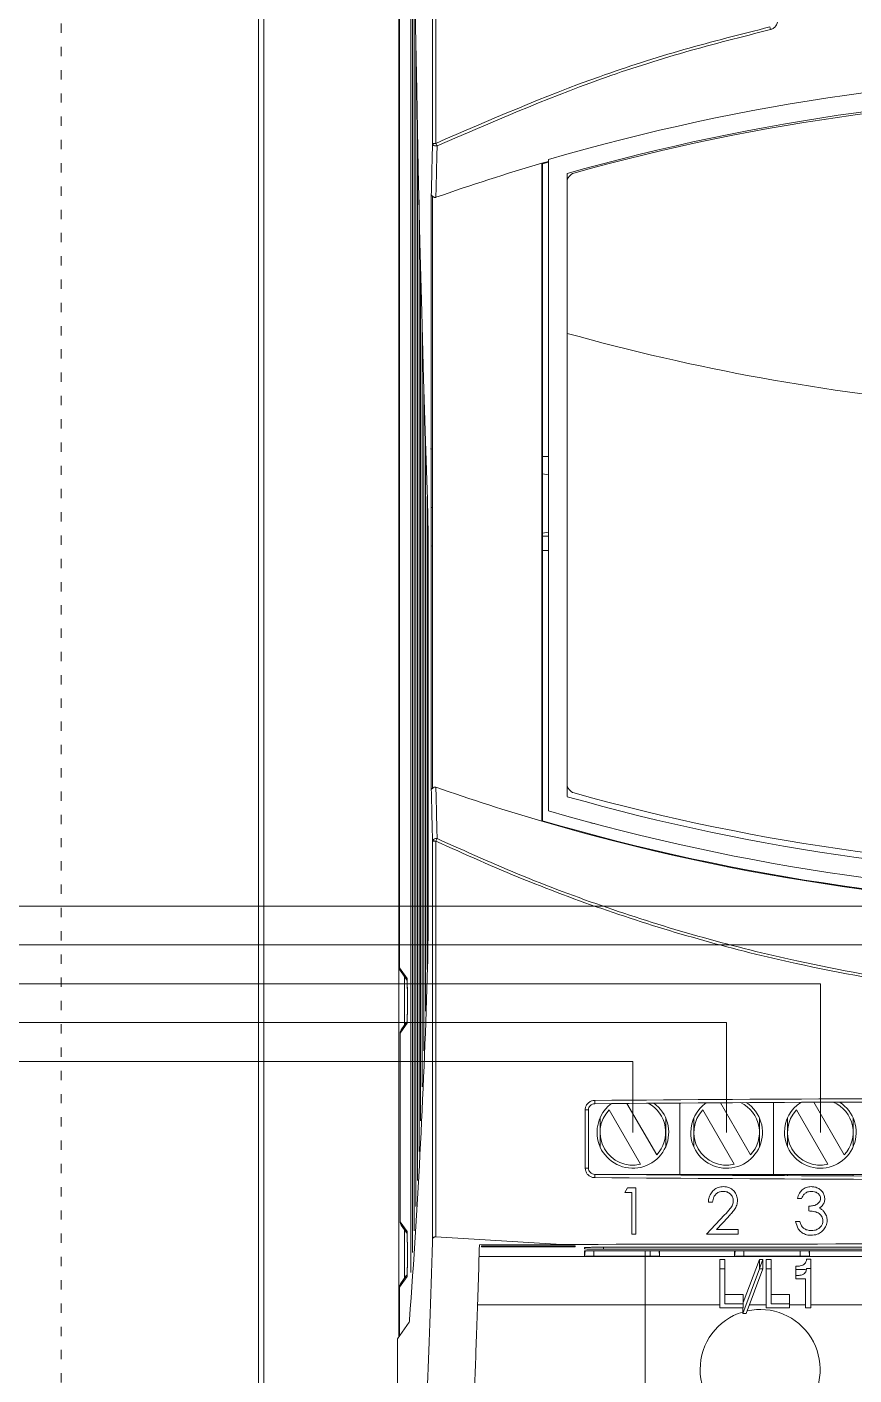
# Model space of a CAD drawing. Header units: millimetres. Extents: x 32696 to 36207, y 16706 to 17911.
# Drawn here: x 35719.6 to 35826.3, y 17372.9 to 17546.7 of the extents above; entities that cross this region are included whole.
import ezdxf

# ---------------------------------------------------------------- set-up
doc = ezdxf.new("R2010")
doc.units = ezdxf.units.MM
doc.header["$LTSCALE"] = 0.1
doc.linetypes.add('ACAD_ISO03W100', pattern=[30, 12, -18])
doc.layers.get('0').update_dxf_attribs({"lineweight": 20})
for name, color, linetype, lineweight in [('ALIMENTAÇÃO', 1, 'Continuous', 25), ('ANNOTATION', 252, 'ACAD_ISO03W100', 13), ('COMANDOS', 5, 'Continuous', 25), ('POTENCIA', 2, 'Continuous', 25)]:
    doc.layers.add(name, color=color, linetype=linetype, lineweight=lineweight)

# ---------------------------------------------------------------- blocks, each defined once
blk = doc.blocks.new('CFW-10')
at = {"lineweight": 9}
for p, q in [((37258.327, 17472.409), (37258.327, 17408.509)), ((37258.477, 17472.409), (37258.477, 17408.509)), ((37262.971, 17445.491), (37262.971, 17468.877)), ((37263.059, 17468.877), (37263.059, 17445.491)), ((37262.077, 17413.683), (37262.077, 17467.37)), ((37262.395, 17415.392), (37262.395, 17457.43)), ((37262.438, 17451.598), (37262.438, 17415.926)), ((37262.438, 17451.598), (37262.438, 17415.923)), ((37262.481, 17416.501), (37262.481, 17450.905)), ((37262.525, 17448.3), (37262.525, 17417.149)), ((37262.567, 17417.844), (37262.567, 17446.041)), ((37262.971, 17445.491), (37263.059, 17445.491)), ((37266.061, 17445.011), (37265.891, 17444.962)), ((37265.891, 17444.962), (37265.891, 17427.421)), ((37266.061, 17444.993), (37265.908, 17444.949)), ((37265.908, 17444.949), (37265.908, 17427.435)), ((37266.062, 17427.7), (37266.061, 17445.061)), ((37266.561, 17444.685), (37266.562, 17428.077)), ((37262.611, 17443.984), (37262.611, 17418.618)), ((37262.611, 17443.982), (37262.611, 17418.615)), ((37262.939, 17428.268), (37262.939, 17444.116)), ((37262.973, 17428.297), (37262.973, 17444.087)), ((37262.654, 17419.437), (37262.654, 17442.16)), ((37262.697, 17440.476), (37262.697, 17420.345)), ((37262.697, 17440.475), (37262.697, 17420.343)), ((37262.74, 17421.303), (37262.74, 17438.903)), ((37262.784, 17437.416), (37262.784, 17422.357)), ((37262.784, 17437.414), (37262.784, 17422.359)), ((37262.973, 17437.342), (37262.917, 17437.345)), ((37265.908, 17437.142), (37266.062, 17437.142)), ((37265.908, 17436.68), (37266.062, 17436.656)), ((37262.826, 17423.471), (37262.826, 17436.079)), ((37266.062, 17435.129), (37265.908, 17435.105)), ((37265.908, 17435.021), (37266.062, 17435.021)), ((37262.854, 17434.76), (37262.854, 17424.76)), ((37266.062, 17434.642), (37265.908, 17434.642)), ((37262.971, 17416.272), (37262.971, 17426.892)), ((37262.971, 17426.892), (37263.059, 17426.892)), ((37263.003, 17426.892), (37263.003, 17426.942)), ((37263.059, 17426.892), (37263.059, 17416.343)), ((37262.091, 17423.52), (37262.091, 17423.518)), ((37262.091, 17423.518), (37262.292, 17423.233)), ((37262.118, 17423.432), (37262.296, 17423.18)), ((37262.227, 17423.279), (37262.227, 17421.99)), ((37262.3, 17422.913), (37262.3, 17422.356)), ((37262.3, 17422.913), (37262.3, 17422.913)), ((37262.3, 17422.913), (37262.3, 17422.356)), ((37262.3, 17422.356), (37262.3, 17422.356)), ((37262.292, 17422.036), (37262.109, 17421.776)), ((37262.281, 17422.068), (37262.136, 17421.863)), ((37262.109, 17416.743), (37262.109, 17421.776)), ((37267.297, 17419.98), (37267.297, 17419.893)), ((37268.158, 17419.899), (37268.951, 17418.527)), ((37269.565, 17419.91), (37269.565, 17418.003)), ((37270.648, 17419.917), (37271.451, 17418.527)), ((37272.065, 17419.925), (37272.065, 17418.003)), ((37273.14, 17419.931), (37273.951, 17418.527)), ((37267.045, 17419.726), (37267.045, 17418.176)), ((37267.045, 17419.726), (37267.132, 17419.726)), ((37267.132, 17419.726), (37267.132, 17418.176)), ((37267.44, 17418.743), (37267.44, 17419.513)), ((37268.518, 17418.277), (37267.679, 17419.729)), ((37269.19, 17419.513), (37269.19, 17418.743)), ((37269.94, 17418.743), (37269.94, 17419.513)), ((37271.018, 17418.277), (37270.179, 17419.729)), ((37271.69, 17419.513), (37271.69, 17418.743)), ((37272.44, 17418.743), (37272.44, 17419.513)), ((37273.518, 17418.277), (37272.679, 17419.73)), ((37274.19, 17419.514), (37274.19, 17418.743)), ((37267.045, 17418.176), (37267.132, 17418.176)), ((37267.297, 17417.921), (37267.297, 17418.009)), ((37269.565, 17418.003), (37268.079, 17418.003)), ((37269.19, 17418.003), (37269.19, 17417.995)), ((37269.565, 17417.992), (37269.565, 17418.003)), ((37272.065, 17418.003), (37269.565, 17418.003)), ((37269.94, 17417.99), (37269.94, 17418.003)), ((37271.69, 17418.003), (37271.69, 17417.979)), ((37272.065, 17417.977), (37272.065, 17418.003)), ((37274.565, 17418.003), (37272.065, 17418.003)), ((37272.44, 17417.975), (37272.44, 17418.003)), ((37274.19, 17418.003), (37274.19, 17417.966)), ((37268.17, 17417.651), (37268.097, 17417.524)), ((37268.398, 17417.651), (37268.17, 17417.651)), ((37268.398, 17416.416), (37268.398, 17417.651)), ((37268.097, 17417.524), (37268.287, 17417.524)), ((37268.287, 17417.524), (37268.287, 17416.416)), ((37270.329, 17417.271), (37270.44, 17417.271)), ((37272.704, 17417.366), (37272.815, 17417.366)), ((37270.761, 17416.927), (37270.282, 17416.416)), ((37273.004, 17417.16), (37273.004, 17417.033)), ((37262.109, 17416.743), (37262.292, 17416.483)), ((37262.136, 17416.656), (37262.296, 17416.43)), ((37270.546, 17416.543), (37270.855, 17416.872)), ((37271.121, 17416.543), (37270.546, 17416.543)), ((37271.121, 17416.416), (37271.121, 17416.543)), ((37272.767, 17416.748), (37272.656, 17416.748)), ((37262.227, 17416.529), (37262.227, 17415.24)), ((37266.412, 17416.141), (37263.059, 17416.343)), ((37268.287, 17416.416), (37268.398, 17416.416)), ((37270.282, 17416.416), (37271.121, 17416.416)), ((37262.3, 17416.163), (37262.3, 17415.606)), ((37262.3, 17416.163), (37262.3, 17416.163)), ((37262.3, 17416.163), (37262.3, 17415.606)), ((37264.213, 17415.816), (37299.842, 17415.816)), ((37264.223, 17416.133), (37266.412, 17416.141)), ((37266.778, 17416.106), (37264.278, 17416.106)), ((37264.278, 17416.106), (37264.278, 17416.074)), ((37264.278, 17416.074), (37266.778, 17416.074)), ((37266.775, 17416.106), (37266.778, 17416.074)), ((37266.778, 17416.074), (37266.778, 17416.106)), ((37267.03, 17416.057), (37267.028, 17416.024)), ((37267.028, 17416.056), (37267.028, 17416.024)), ((37267.028, 17415.966), (37267.028, 17415.829)), ((37267.039, 17415.965), (37267.028, 17415.829)), ((37268.778, 17415.971), (37267.278, 17415.971)), ((37267.278, 17415.971), (37267.278, 17415.824)), ((37267.278, 17415.824), (37268.778, 17415.824)), ((37296.528, 17416.067), (37267.528, 17416.067)), ((37267.528, 17416.067), (37267.528, 17416.013)), ((37267.528, 17416.013), (37296.528, 17416.013)), ((37268.778, 17415.971), (37268.778, 17415.824)), ((37269.016, 17415.967), (37269.028, 17415.829)), ((37269.028, 17415.829), (37269.028, 17415.966)), ((37271.028, 17415.966), (37271.028, 17415.829)), ((37271.039, 17415.965), (37271.028, 17415.829)), ((37272.778, 17415.971), (37271.278, 17415.971)), ((37271.278, 17415.971), (37271.278, 17415.824)), ((37271.278, 17415.824), (37272.778, 17415.824)), ((37272.778, 17415.971), (37272.778, 17415.824)), ((37273.016, 17415.967), (37273.028, 17415.829)), ((37273.028, 17415.829), (37273.028, 17415.966)), ((37262.3, 17415.606), (37262.3, 17415.606)), ((37270.635, 17415.739), (37270.772, 17415.739)), ((37270.635, 17415.489), (37270.635, 17415.739)), ((37270.772, 17415.489), (37270.635, 17415.489)), ((37270.635, 17415.489), (37270.635, 17414.452)), ((37270.772, 17415.489), (37270.772, 17415.739)), ((37270.772, 17414.555), (37270.772, 17415.489)), ((37271.689, 17415.489), (37271.245, 17414.299)), ((37271.26, 17414.59), (37271.689, 17415.739)), ((37271.333, 17414.299), (37271.779, 17415.489)), ((37271.779, 17415.739), (37271.689, 17415.499)), ((37271.689, 17415.739), (37271.779, 17415.739)), ((37271.689, 17415.489), (37271.689, 17415.739)), ((37271.779, 17415.489), (37271.689, 17415.489)), ((37271.779, 17415.489), (37271.779, 17415.739)), ((37271.87, 17415.739), (37272.007, 17415.739)), ((37271.87, 17415.489), (37271.87, 17415.739)), ((37271.87, 17415.489), (37271.87, 17414.452)), ((37272.007, 17415.489), (37271.87, 17415.489)), ((37272.007, 17415.489), (37272.007, 17415.739)), ((37272.007, 17414.555), (37272.007, 17415.489)), ((37272.663, 17415.56), (37272.679, 17415.56)), ((37272.663, 17415.31), (37272.663, 17415.56)), ((37272.922, 17415.47), (37272.663, 17415.47)), ((37272.948, 17415.752), (37273.059, 17415.752)), ((37273.059, 17415.502), (37272.948, 17415.502)), ((37273.059, 17415.502), (37273.059, 17415.752)), ((37273.059, 17414.452), (37273.059, 17415.502)), ((37262.292, 17415.286), (37262.091, 17415.001)), ((37262.281, 17415.318), (37262.118, 17415.087)), ((37272.663, 17415.31), (37272.663, 17415.22)), ((37272.679, 17415.31), (37272.663, 17415.31)), ((37272.663, 17415.22), (37272.922, 17415.22)), ((37272.922, 17415.22), (37272.922, 17414.452)), ((37270.772, 17414.805), (37271.26, 17414.805)), ((37271.26, 17414.555), (37271.26, 17414.805)), ((37272.007, 17414.805), (37272.495, 17414.805)), ((37272.495, 17414.555), (37272.495, 17414.805)), ((37270.635, 17414.534), (37264.173, 17414.534)), ((37270.635, 17414.452), (37271.26, 17414.452)), ((37271.26, 17414.555), (37270.772, 17414.555)), ((37271.245, 17414.299), (37271.245, 17414.452)), ((37271.26, 17414.452), (37271.26, 17414.555)), ((37271.87, 17414.534), (37271.421, 17414.534)), ((37271.87, 17414.452), (37272.495, 17414.452)), ((37272.495, 17414.555), (37272.007, 17414.555)), ((37272.495, 17414.452), (37272.495, 17414.555)), ((37272.922, 17414.534), (37272.495, 17414.534)), ((37272.922, 17414.452), (37273.059, 17414.452)), ((37274.705, 17414.534), (37273.059, 17414.534)), ((37262.349, 17414.07), (37262.037, 17413.627)), ((37271.245, 17414.299), (37271.333, 17414.299)), ((37262.037, 17407.509), (37262.037, 17413.627))]:
    blk.add_line(p, q, dxfattribs=at)
at = {"lineweight": 9, "flags": 128}
for points in [[(37262.323, 17465.932), (37262.34, 17463.363), (37262.361, 17460.834), (37262.385, 17458.353), (37262.412, 17455.926), (37262.442, 17453.56), (37262.476, 17451.261), (37262.512, 17449.036), (37262.551, 17446.891), (37262.592, 17444.831), (37262.637, 17442.862), (37262.683, 17440.99), (37262.733, 17439.219), (37262.784, 17437.555), (37262.837, 17436.002)], [(37262.971, 17445.491), (37262.974, 17445.476), (37262.981, 17445.462), (37262.993, 17445.449), (37263.009, 17445.438), (37263.028, 17445.43), (37263.049, 17445.425), (37263.071, 17445.423), (37263.093, 17445.424)], [(37262.973, 17435.609), (37262.971, 17435.652), (37262.967, 17435.784)], [(37267.289, 17427.358), (37267.217, 17427.374), (37267.147, 17427.396)], [(37263.093, 17426.959), (37263.071, 17426.961), (37263.049, 17426.959), (37263.028, 17426.954), (37263.009, 17426.945), (37262.993, 17426.935), (37262.981, 17426.922), (37262.974, 17426.907), (37262.971, 17426.892)], [(37262.118, 17415.087), (37262.118, 17415.087), (37262.118, 17415.087), (37262.118, 17415.087), (37262.118, 17415.087), (37262.118, 17415.087), (37262.118, 17415.087), (37262.095, 17415.035), (37262.092, 17415.022), (37262.092, 17415.019)]]:
    blk.add_lwpolyline(points, dxfattribs=at)
at = {"lineweight": 9}
for centre, radius, start, end in [((37273.173, 17448.873), 1.237, 193.0046, 196.3438), ((37282.102, 17389.981), 57.369, 73.77069, 106.23718), ((37282.102, 17389.981), 56.869, 74.1483, 105.8595), ((37281.977, 17390.038), 56.744, 74.4355, 105.5724), ((37263.71, 17445.787), 0.715, 204.4016, 210.45), ((37282.043, 17389.777), 57.5, 106.31454, 109.27496), ((37266.811, 17444.458), 0.25, 105.5724, 180.0039), ((37282.002, 17495.809), 57.494, 254.42165, 265.01643), ((37224.356, 17434.878), 38.498, 359.825, 1.6728), ((37266.812, 17428.418), 0.25, 180.0039, 254.4355), ((37282.047, 17482.605), 57.5, 250.72052, 253.681), ((37282.096, 17482.783), 56.869, 254.1483, 285.8595), ((37281.971, 17482.84), 56.744, 254.4355, 285.5724), ((37282.096, 17482.783), 57.369, 253.77069, 286.23718), ((37282.047, 17482.605), 57.5, 253.681, 286.2788), ((37282.047, 17482.605), 57.483, 253.69404, 286.26575), ((37263.715, 17426.594), 0.721, 149.5759, 155.5725), ((37223.285, 17424.652), 39.569, 358.3902, 0.1571), ((36790.378, 17440.942), 472.772, 357.88217, 357.96181), ((37262.241, 17423.518), 0.15, 179.9672, 215.2076), ((37055.787, 17429.375), 207.133, 355.77837, 358.38579), ((37268.315, 17419.128), 0.956, 180.0039, 54.3352), ((37268.315, 17419.128), 0.956, 126.539, 180.0039), ((37268.315, 17419.128), 0.875, 316.6055, 62.4201), ((37270.815, 17419.128), 0.956, 180.0039, 56.0386), ((37270.815, 17419.128), 0.956, 124.6753, 180.0039), ((37270.815, 17419.128), 0.875, 316.6055, 64.8345), ((37273.315, 17419.128), 0.956, 180.0039, 57.4396), ((37273.315, 17419.128), 0.956, 123.1145, 180.0039), ((37273.315, 17419.128), 0.875, 316.6055, 66.9175), ((37268.315, 17419.128), 0.875, 136.6055, 283.4024), ((37270.815, 17419.128), 0.875, 136.6055, 283.4024), ((37273.315, 17419.128), 0.875, 136.6055, 283.4024), ((37262.241, 17415.001), 0.15, 144.7696, 180.0556), ((37271.709, 17412.808), 1.6, 180, 102.6279), ((37262.143, 17414.131), 0.216, 343.4066, 358.9496), ((37271.709, 17412.808), 1.6, 106.8499, 180)]:
    blk.add_arc(centre, radius, start, end, dxfattribs=at)
for centre, major_axis, ratio, start_param, end_param in [((37262.259, 17421.776), (0.087, 0.123), 0.999087, 1.570796, 2.186203), ((37282.028, 17406.135), (158.934, 0), 0.087489, 1.477982, 1.663611), ((37282.028, 17406.135), (157.934, 0), 0.087489, 1.477392, 1.6642), ((37282.028, 17431.766), (157.934, 0), 0.087489, 4.618985, 4.805793), ((37282.028, 17431.766), (158.934, 0), 0.087489, 4.619575, 4.805203), ((37262.259, 17416.743), (-0.087, 0.123), 0.999087, 0.955389, 1.570796), ((37282.028, 17412.828), (158.934, 0), 0.020947, 1.472384, 1.669208)]:
    blk.add_ellipse(centre, major_axis=major_axis, ratio=ratio, start_param=start_param, end_param=end_param, dxfattribs=at)
for points, knots in [([(37262.091, 17457.5), (37262.091, 17457.499), (37262.091, 17457.497), (37262.09, 17457.489), (37262.09, 17457.479), (37262.09, 17457.284), (37262.09, 17456.359), (37262.09, 17452.452), (37262.09, 17448.19), (37262.09, 17443.851), (37262.09, 17442.076), (37262.09, 17440.861), (37262.09, 17440.456)], [0, 0, 0, 0, 0.000648, 0.001243, 0.001832, 0.002601, 0.035226, 0.165725, 0.687719, 0.786313, 0.928771, 1, 1, 1, 1]), ([(37263.059, 17445.491), (37264.5, 17446.116), (37266.664, 17447.053), (37269.669, 17448.014), (37271.201, 17448.401), (37271.968, 17448.594)], [0, 0, 0, 0, 0.499042, 0.749161, 1, 1, 1, 1]), ([(37271.987, 17448.525), (37271.223, 17448.332), (37269.693, 17447.945), (37266.694, 17446.986), (37264.532, 17446.048), (37263.093, 17445.424)], [0, 0, 0, 0, 0.250108, 0.500947, 1, 1, 1, 1]), ([(37271.987, 17448.525), (37272, 17448.529), (37272.034, 17448.539), (37272.087, 17448.573), (37272.144, 17448.634), (37272.16, 17448.687), (37272.17, 17448.719)], [0, 0, 0, 0, 0.126472, 0.327399, 0.597681, 1, 1, 1, 1]), ([(37262.939, 17444.116), (37262.944, 17444.347), (37262.955, 17444.806), (37262.965, 17445.264), (37262.971, 17445.491)], [0, 0, 0, 0, 0.503581, 1, 1, 1, 1]), ([(37263.093, 17445.424), (37263.088, 17445.197), (37263.078, 17444.74), (37263.068, 17444.283), (37263.062, 17444.054)], [0, 0, 0, 0, 0.498115, 1, 1, 1, 1]), ([(37262.973, 17444.087), (37262.971, 17444.088), (37262.96, 17444.092), (37262.945, 17444.101), (37262.939, 17444.111), (37262.939, 17444.116), (37262.939, 17444.116)], [0, 0, 0, 0, 0.103487, 0.542233, 0.980336, 1, 1, 1, 1]), ([(37263.062, 17444.054), (37263.055, 17444.052), (37263.039, 17444.048), (37263.015, 17444.053), (37262.992, 17444.065), (37262.98, 17444.079), (37262.973, 17444.087)], [0, 0, 0, 0, 0.234034, 0.46827, 0.698307, 1, 1, 1, 1]), ([(37262.09, 17440.456), (37262.09, 17440.356), (37262.09, 17439.856), (37262.09, 17437.756), (37262.09, 17434.581), (37262.09, 17431.022), (37262.09, 17428.536), (37262.09, 17426.874), (37262.09, 17425.763), (37262.09, 17425.019), (37262.09, 17424.522), (37262.09, 17424.19), (37262.09, 17423.991), (37262.09, 17423.803), (37262.09, 17423.68), (37262.09, 17423.57), (37262.09, 17423.55), (37262.09, 17423.533), (37262.09, 17423.525), (37262.091, 17423.521), (37262.091, 17423.52), (37262.091, 17423.52)], [0, 0, 0, 0, 0.017702, 0.088511, 0.371745, 0.579638, 0.718676, 0.811664, 0.873853, 0.915444, 0.943261, 0.961864, 0.974306, 0.978466, 0.995108, 0.996049, 0.99799, 0.998527, 0.999154, 0.999748, 1, 1, 1, 1]), ([(37262.939, 17435.795), (37262.939, 17435.794), (37262.947, 17435.788), (37262.957, 17435.786), (37262.967, 17435.784)], [0, 0, 0, 0, 0.051162, 1, 1, 1, 1]), ([(37262.973, 17434.756), (37262.968, 17434.756), (37262.955, 17434.757), (37262.945, 17434.762), (37262.939, 17434.764)], [0, 0, 0, 0, 0.391703, 1, 1, 1, 1]), ([(37262.973, 17428.297), (37262.965, 17428.293), (37262.949, 17428.286), (37262.941, 17428.276), (37262.939, 17428.27), (37262.939, 17428.268), (37262.939, 17428.268)], [0, 0, 0, 0, 0.417761, 0.834839, 0.980344, 1, 1, 1, 1]), ([(37262.971, 17426.892), (37262.965, 17427.12), (37262.955, 17427.578), (37262.944, 17428.037), (37262.939, 17428.268)], [0, 0, 0, 0, 0.496416, 1, 1, 1, 1]), ([(37262.973, 17428.297), (37262.983, 17428.31), (37262.996, 17428.322), (37263.028, 17428.335), (37263.046, 17428.335), (37263.062, 17428.33)], [0, 0, 0, 0, 0.5, 0.5, 1, 1, 1, 1]), ([(37263.062, 17428.33), (37263.068, 17428.1), (37263.078, 17427.643), (37263.088, 17427.186), (37263.093, 17426.959)], [0, 0, 0, 0, 0.501883, 1, 1, 1, 1]), ([(37263.093, 17426.959), (37263.859, 17426.615), (37265.394, 17425.926), (37267.769, 17425.049), (37270.199, 17424.293), (37272.987, 17423.599), (37276.15, 17423.037), (37279.703, 17422.698), (37283.316, 17422.652), (37286.938, 17422.91), (37290.525, 17423.466), (37294.065, 17424.321), (37297.57, 17425.454), (37299.828, 17426.447), (37300.962, 17426.945)], [0, 0, 0, 0, 0.064569, 0.129452, 0.194335, 0.259814, 0.349674, 0.440157, 0.532637, 0.625816, 0.717712, 0.810266, 0.904809, 1, 1, 1, 1]), ([(37300.996, 17426.879), (37299.9, 17426.396), (37297.699, 17425.428), (37294.234, 17424.294), (37290.65, 17423.415), (37287.033, 17422.849), (37283.432, 17422.588), (37279.856, 17422.619), (37276.252, 17422.948), (37273.023, 17423.516), (37270.201, 17424.218), (37267.777, 17424.969), (37265.387, 17425.848), (37263.837, 17426.543), (37263.059, 17426.892)], [0, 0, 0, 0, 0.091973, 0.184528, 0.279001, 0.374178, 0.464028, 0.554516, 0.647012, 0.740193, 0.804853, 0.869514, 0.93452, 1, 1, 1, 1]), ([(37262.092, 17423.501), (37262.093, 17423.497), (37262.095, 17423.475), (37262.105, 17423.452), (37262.116, 17423.435), (37262.117, 17423.433), (37262.118, 17423.433), (37262.118, 17423.432)], [0, 0, 0, 0, 0.160498, 0.903729, 0.971628, 0.996804, 1, 1, 1, 1]), ([(37262.292, 17423.233), (37262.293, 17423.231), (37262.294, 17423.226), (37262.296, 17423.19), (37262.298, 17423.118), (37262.3, 17423.021), (37262.3, 17422.949), (37262.3, 17422.913)], [0, 0, 0, 0, 0.121532, 0.339155, 0.560122, 0.779992, 1, 1, 1, 1]), ([(37262.295, 17423.209), (37262.295, 17423.209), (37262.295, 17423.21), (37262.295, 17423.204), (37262.296, 17423.186), (37262.298, 17423.137), (37262.299, 17423.052), (37262.3, 17422.968), (37262.3, 17422.918), (37262.3, 17422.906)], [0, 0, 0, 0, 0.002095, 0.073221, 0.197222, 0.401276, 0.651578, 0.919698, 1, 1, 1, 1]), ([(37262.3, 17422.356), (37262.3, 17422.336), (37262.3, 17422.281), (37262.299, 17422.193), (37262.297, 17422.109), (37262.295, 17422.05), (37262.293, 17422.041), (37262.292, 17422.036)], [0, 0, 0, 0, 0.12142, 0.339055, 0.560023, 0.779946, 1, 1, 1, 1]), ([(37262.3, 17422.34), (37262.3, 17422.318), (37262.3, 17422.257), (37262.298, 17422.165), (37262.297, 17422.096), (37262.295, 17422.063), (37262.295, 17422.062), (37262.295, 17422.061)], [0, 0, 0, 0, 0.161634, 0.446934, 0.735593, 0.913654, 1, 1, 1, 1]), ([(37267.297, 17419.98), (37267.269, 17419.977), (37267.211, 17419.971), (37267.135, 17419.926), (37267.078, 17419.861), (37267.049, 17419.79), (37267.046, 17419.744), (37267.045, 17419.726)], [0, 0, 0, 0, 0.216793, 0.433786, 0.650345, 0.866033, 1, 1, 1, 1]), ([(37267.297, 17419.893), (37267.254, 17419.892), (37267.211, 17419.874), (37267.15, 17419.813), (37267.132, 17419.77), (37267.132, 17419.726)], [0, 0, 0, 0, 0.5, 0.5, 1, 1, 1, 1]), ([(37267.045, 17418.176), (37267.048, 17418.147), (37267.053, 17418.09), (37267.097, 17418.014), (37267.161, 17417.957), (37267.232, 17417.926), (37267.279, 17417.923), (37267.297, 17417.921)], [0, 0, 0, 0, 0.214323, 0.428903, 0.643957, 0.85993, 1, 1, 1, 1]), ([(37267.132, 17418.176), (37267.132, 17418.132), (37267.15, 17418.089), (37267.211, 17418.028), (37267.254, 17418.01), (37267.297, 17418.009)], [0, 0, 0, 0, 0.5, 0.5, 1, 1, 1, 1]), ([(37270.732, 17417.682), (37270.685, 17417.678), (37270.59, 17417.67), (37270.471, 17417.597), (37270.382, 17417.493), (37270.337, 17417.379), (37270.332, 17417.302), (37270.329, 17417.271)], [0, 0, 0, 0, 0.219926, 0.441897, 0.637299, 0.852131, 1, 1, 1, 1]), ([(37271.105, 17417.315), (37271.101, 17417.359), (37271.093, 17417.447), (37271.023, 17417.559), (37270.928, 17417.642), (37270.824, 17417.678), (37270.758, 17417.681), (37270.732, 17417.682)], [0, 0, 0, 0, 0.223223, 0.448202, 0.658167, 0.867193, 1, 1, 1, 1]), ([(37273.071, 17417.682), (37273.028, 17417.679), (37272.941, 17417.671), (37272.831, 17417.604), (37272.744, 17417.5), (37272.718, 17417.414), (37272.704, 17417.366)], [0, 0, 0, 0, 0.244571, 0.491062, 0.716485, 1, 1, 1, 1]), ([(37273.432, 17417.361), (37273.428, 17417.398), (37273.419, 17417.47), (37273.359, 17417.565), (37273.272, 17417.634), (37273.173, 17417.675), (37273.103, 17417.68), (37273.071, 17417.682)], [0, 0, 0, 0, 0.202744, 0.406057, 0.609985, 0.819351, 1, 1, 1, 1]), ([(37270.44, 17417.271), (37270.448, 17417.319), (37270.46, 17417.397), (37270.527, 17417.486), (37270.602, 17417.536), (37270.673, 17417.554), (37270.714, 17417.555), (37270.726, 17417.556)], [0, 0, 0, 0, 0.320994, 0.522019, 0.72347, 0.916229, 1, 1, 1, 1]), ([(37270.726, 17417.556), (37270.76, 17417.555), (37270.794, 17417.551), (37270.858, 17417.527), (37270.887, 17417.509), (37270.937, 17417.463), (37270.959, 17417.435), (37270.987, 17417.374), (37270.993, 17417.34), (37270.994, 17417.305)], [0, 0, 0, 0, 0.25, 0.25, 0.5, 0.5, 0.75, 0.75, 1, 1, 1, 1]), ([(37270.994, 17417.305), (37270.993, 17417.286), (37270.992, 17417.267), (37270.985, 17417.23), (37270.979, 17417.212), (37270.957, 17417.159), (37270.936, 17417.127), (37270.865, 17417.038), (37270.813, 17416.982), (37270.761, 17416.927)], [0, 0, 0, 0, 0.125, 0.125, 0.25, 0.25, 0.5, 0.5, 1, 1, 1, 1]), ([(37270.855, 17416.872), (37270.885, 17416.904), (37270.944, 17416.968), (37271.026, 17417.07), (37271.094, 17417.185), (37271.101, 17417.272), (37271.105, 17417.315)], [0, 0, 0, 0, 0.251334, 0.50286, 0.756169, 1, 1, 1, 1]), ([(37272.815, 17417.366), (37272.827, 17417.392), (37272.852, 17417.444), (37272.911, 17417.513), (37272.991, 17417.55), (37273.047, 17417.554), (37273.073, 17417.556)], [0, 0, 0, 0, 0.252631, 0.507095, 0.779329, 1, 1, 1, 1]), ([(37273.321, 17417.362), (37273.32, 17417.345), (37273.318, 17417.327), (37273.307, 17417.294), (37273.298, 17417.279), (37273.266, 17417.238), (37273.237, 17417.217), (37273.175, 17417.187), (37273.142, 17417.177), (37273.074, 17417.163), (37273.039, 17417.161), (37273.004, 17417.16)], [0, 0, 0, 0, 0.125, 0.125, 0.25, 0.25, 0.5, 0.5, 0.75, 0.75, 1, 1, 1, 1]), ([(37273.073, 17417.556), (37273.102, 17417.555), (37273.131, 17417.552), (37273.188, 17417.537), (37273.214, 17417.525), (37273.262, 17417.491), (37273.282, 17417.471), (37273.313, 17417.42), (37273.32, 17417.391), (37273.321, 17417.362)], [0, 0, 0, 0, 0.25, 0.25, 0.5, 0.5, 0.75, 0.75, 1, 1, 1, 1]), ([(37273.288, 17417.107), (37273.308, 17417.122), (37273.356, 17417.157), (37273.41, 17417.233), (37273.43, 17417.308), (37273.432, 17417.351), (37273.432, 17417.361)], [0, 0, 0, 0, 0.252338, 0.577406, 0.895748, 1, 1, 1, 1]), ([(37273.004, 17417.033), (37273.047, 17417.031), (37273.09, 17417.028), (37273.175, 17417.013), (37273.216, 17417.002), (37273.292, 17416.96), (37273.324, 17416.93), (37273.359, 17416.876), (37273.369, 17416.856), (37273.381, 17416.815), (37273.383, 17416.794), (37273.384, 17416.772)], [0, 0, 0, 0, 0.25, 0.25, 0.5, 0.5, 0.75, 0.75, 0.875, 0.875, 1, 1, 1, 1]), ([(37273.421, 17417.002), (37273.412, 17417.013), (37273.394, 17417.036), (37273.351, 17417.074), (37273.313, 17417.094), (37273.288, 17417.107)], [0, 0, 0, 0, 0.251043, 0.502756, 1, 1, 1, 1]), ([(37273.495, 17416.783), (37273.494, 17416.802), (37273.492, 17416.842), (37273.474, 17416.919), (37273.442, 17416.969), (37273.421, 17417.002)], [0, 0, 0, 0, 0.251318, 0.503187, 1, 1, 1, 1]), ([(37272.656, 17416.748), (37272.673, 17416.683), (37272.701, 17416.576), (37272.804, 17416.462), (37272.915, 17416.401), (37273.007, 17416.386), (37273.058, 17416.384), (37273.068, 17416.384)], [0, 0, 0, 0, 0.331837, 0.538661, 0.745648, 0.951471, 1, 1, 1, 1]), ([(37272.864, 17416.578), (37272.852, 17416.589), (37272.816, 17416.624), (37272.787, 17416.685), (37272.772, 17416.733), (37272.767, 17416.748)], [0, 0, 0, 0, 0.252132, 0.750002, 1, 1, 1, 1]), ([(37273.07, 17416.511), (37273.052, 17416.512), (37273.015, 17416.513), (37272.947, 17416.527), (37272.897, 17416.552), (37272.868, 17416.574), (37272.864, 17416.578)], [0, 0, 0, 0, 0.251028, 0.50239, 0.927915, 1, 1, 1, 1]), ([(37273.068, 17416.384), (37273.124, 17416.389), (37273.225, 17416.398), (37273.355, 17416.473), (37273.443, 17416.577), (37273.489, 17416.686), (37273.494, 17416.756), (37273.495, 17416.783)], [0, 0, 0, 0, 0.255909, 0.465916, 0.676765, 0.878652, 1, 1, 1, 1]), ([(37273.384, 17416.772), (37273.382, 17416.745), (37273.377, 17416.69), (37273.329, 17416.614), (37273.257, 17416.551), (37273.164, 17416.515), (37273.1, 17416.512), (37273.07, 17416.511)], [0, 0, 0, 0, 0.178091, 0.356947, 0.579371, 0.800765, 1, 1, 1, 1]), ([(37262.292, 17416.483), (37262.294, 17416.48), (37262.296, 17416.444), (37262.299, 17416.327), (37262.3, 17416.246), (37262.3, 17416.163)], [0, 0, 0, 0, 0.5, 0.5, 1, 1, 1, 1]), ([(37262.295, 17416.459), (37262.295, 17416.459), (37262.295, 17416.46), (37262.295, 17416.454), (37262.296, 17416.436), (37262.298, 17416.387), (37262.299, 17416.302), (37262.3, 17416.218), (37262.3, 17416.168), (37262.3, 17416.156)], [0, 0, 0, 0, 0.002095, 0.07322, 0.197221, 0.401274, 0.651546, 0.919698, 1, 1, 1, 1]), ([(37262.567, 17408.474), (37262.59, 17408.657), (37262.635, 17409.024), (37262.701, 17409.862), (37262.767, 17410.918), (37262.835, 17412.306), (37262.904, 17414.044), (37262.948, 17415.527), (37262.971, 17416.272)], [0, 0, 0, 0, 0.152069, 0.305152, 0.461481, 0.618953, 0.808417, 1, 1, 1, 1]), ([(37263.059, 17416.343), (37263.05, 17416.343), (37263.032, 17416.342), (37263.008, 17416.334), (37262.986, 17416.317), (37262.973, 17416.295), (37262.971, 17416.279), (37262.971, 17416.272)], [0, 0, 0, 0, 0.16332, 0.326233, 0.538031, 0.818354, 1, 1, 1, 1]), ([(37263.825, 17408.474), (37263.847, 17408.657), (37263.892, 17409.024), (37263.958, 17409.862), (37264.024, 17410.917), (37264.091, 17412.289), (37264.158, 17413.986), (37264.201, 17415.415), (37264.223, 17416.133)], [0, 0, 0, 0, 0.153706, 0.308442, 0.466472, 0.625659, 0.81185, 1, 1, 1, 1]), ([(37267.528, 17416.067), (37267.471, 17416.066), (37267.359, 17416.066), (37267.209, 17416.064), (37267.096, 17416.062), (37267.036, 17416.059), (37267.03, 17416.057), (37267.028, 17416.056)], [0, 0, 0, 0, 0.214587, 0.429196, 0.643946, 0.858463, 1, 1, 1, 1]), ([(37267.028, 17416.024), (37267.033, 17416.022), (37267.044, 17416.02), (37267.13, 17416.017), (37267.257, 17416.015), (37267.398, 17416.013), (37267.491, 17416.013), (37267.528, 17416.013)], [0, 0, 0, 0, 0.214461, 0.42894, 0.643615, 0.858129, 1, 1, 1, 1]), ([(37267.278, 17415.971), (37267.249, 17415.971), (37267.193, 17415.971), (37267.118, 17415.97), (37267.062, 17415.968), (37267.032, 17415.967), (37267.029, 17415.966), (37267.028, 17415.966)], [0, 0, 0, 0, 0.215976, 0.429736, 0.647513, 0.858188, 1, 1, 1, 1]), ([(37267.028, 17415.829), (37267.028, 17415.828), (37267.054, 17415.827), (37267.147, 17415.825), (37267.212, 17415.824), (37267.278, 17415.824)], [3.141593, 3.141593, 3.141593, 3.141593, 3.926991, 3.926991, 4.712364, 4.712364, 4.712364, 4.712364]), ([(37269.028, 17415.966), (37269.025, 17415.966), (37269.019, 17415.967), (37268.976, 17415.969), (37268.912, 17415.97), (37268.842, 17415.971), (37268.796, 17415.971), (37268.778, 17415.971)], [0, 0, 0, 0, 0.215785, 0.429429, 0.647143, 0.857796, 1, 1, 1, 1]), ([(37268.778, 17415.824), (37268.843, 17415.824), (37268.908, 17415.825), (37269.001, 17415.827), (37269.028, 17415.828), (37269.028, 17415.829)], [4.712389, 4.712389, 4.712389, 4.712389, 5.497787, 5.497787, 6.283185, 6.283185, 6.283185, 6.283185]), ([(37271.278, 17415.971), (37271.249, 17415.971), (37271.193, 17415.971), (37271.118, 17415.97), (37271.062, 17415.968), (37271.032, 17415.967), (37271.029, 17415.966), (37271.028, 17415.966)], [0, 0, 0, 0, 0.21597, 0.429757, 0.647528, 0.858197, 1, 1, 1, 1]), ([(37271.028, 17415.829), (37271.028, 17415.828), (37271.054, 17415.827), (37271.147, 17415.825), (37271.212, 17415.824), (37271.278, 17415.824)], [0, 0, 0, 0, 0.785398, 0.785398, 1.570796, 1.570796, 1.570796, 1.570796]), ([(37273.028, 17415.966), (37273.025, 17415.966), (37273.019, 17415.967), (37272.976, 17415.969), (37272.912, 17415.97), (37272.842, 17415.971), (37272.796, 17415.971), (37272.778, 17415.971)], [0, 0, 0, 0, 0.215775, 0.429433, 0.647114, 0.857799, 1, 1, 1, 1]), ([(37272.778, 17415.824), (37272.806, 17415.824), (37272.862, 17415.824), (37272.937, 17415.825), (37272.993, 17415.827), (37273.023, 17415.828), (37273.026, 17415.829), (37273.028, 17415.829)], [0, 0, 0, 0, 0.21597, 0.429757, 0.647528, 0.858197, 1, 1, 1, 1]), ([(37262.3, 17415.606), (37262.3, 17415.586), (37262.3, 17415.531), (37262.299, 17415.443), (37262.297, 17415.359), (37262.295, 17415.3), (37262.293, 17415.291), (37262.292, 17415.286)], [0, 0, 0, 0, 0.121421, 0.33903, 0.560025, 0.77995, 1, 1, 1, 1]), ([(37262.3, 17415.59), (37262.3, 17415.568), (37262.3, 17415.507), (37262.298, 17415.415), (37262.297, 17415.346), (37262.295, 17415.313), (37262.295, 17415.312), (37262.295, 17415.311)], [0, 0, 0, 0, 0.161635, 0.446938, 0.735577, 0.913653, 1, 1, 1, 1]), ([(37272.679, 17415.56), (37272.713, 17415.561), (37272.771, 17415.563), (37272.847, 17415.587), (37272.901, 17415.624), (37272.938, 17415.681), (37272.944, 17415.726), (37272.948, 17415.752)], [0, 0, 0, 0, 0.223147, 0.382789, 0.543421, 0.735986, 1, 1, 1, 1]), ([(37272.948, 17415.502), (37272.943, 17415.472), (37272.937, 17415.425), (37272.894, 17415.367), (37272.839, 17415.333), (37272.764, 17415.313), (37272.71, 17415.311), (37272.679, 17415.31)], [0, 0, 0, 0, 0.302837, 0.473535, 0.64574, 0.792044, 1, 1, 1, 1]), ([(37262.091, 17415.001), (37262.091, 17415), (37262.091, 17414.999), (37262.09, 17414.994), (37262.09, 17414.986), (37262.09, 17414.969), (37262.091, 17414.771), (37262.09, 17414.349), (37262.09, 17413.935), (37262.09, 17413.703)], [0, 0, 0, 0, 0.007698, 0.015358, 0.023439, 0.030367, 0.055363, 0.470079, 1, 1, 1, 1])]:
    blk.add_open_spline(points, degree=3, knots=knots, dxfattribs=at)

msp = doc.modelspace()

# ---------------------------------------------------------------- linework, layer by layer
at = {"layer": 'ALIMENTAÇÃO', "lineweight": 20}
for p, q in [((35846.14, 17433.37), (35689.55, 17433.37)), ((35821.96, 17423.37), (35665.37, 17423.37)), ((35821.96, 17423.37), (35821.96, 17404.21)), ((35797.78, 17413.37), (35641.19, 17413.37)), ((35797.78, 17404.21), (35797.78, 17413.37))]:
    msp.add_line(p, q, dxfattribs=at)
at = {"layer": 'ANNOTATION', "lineweight": 20}
msp.add_lwpolyline([(35724.03, 17700.37), (36009.64, 17700.37), (36009.64, 17284.96), (35724.03, 17284.96)], close=True, dxfattribs=at)
at = {"layer": 'COMANDOS', "lineweight": 20}
for p, q in [((35834.05, 17428.37), (35677.46, 17428.37)), ((35809.87, 17418.37), (35653.28, 17418.37)), ((35809.87, 17404.21), (35809.87, 17418.37))]:
    msp.add_line(p, q, dxfattribs=at)
at = {"layer": 'POTENCIA', "lineweight": 20}
msp.add_lwpolyline([(35927.98, 17362.14), (35799.38, 17362.14), (35799.35, 17388.93), (35927.96, 17388.93)], close=True, dxfattribs=at)

# ---------------------------------------------------------------- block references
at = {"xscale": 4.836187162212163, "yscale": 4.836187162212163, "zscale": 4.836187162212163}
msp.add_blockref('CFW-10', (-144438.77, -66837.95), dxfattribs=at)

doc.saveas('drawing.dxf')
